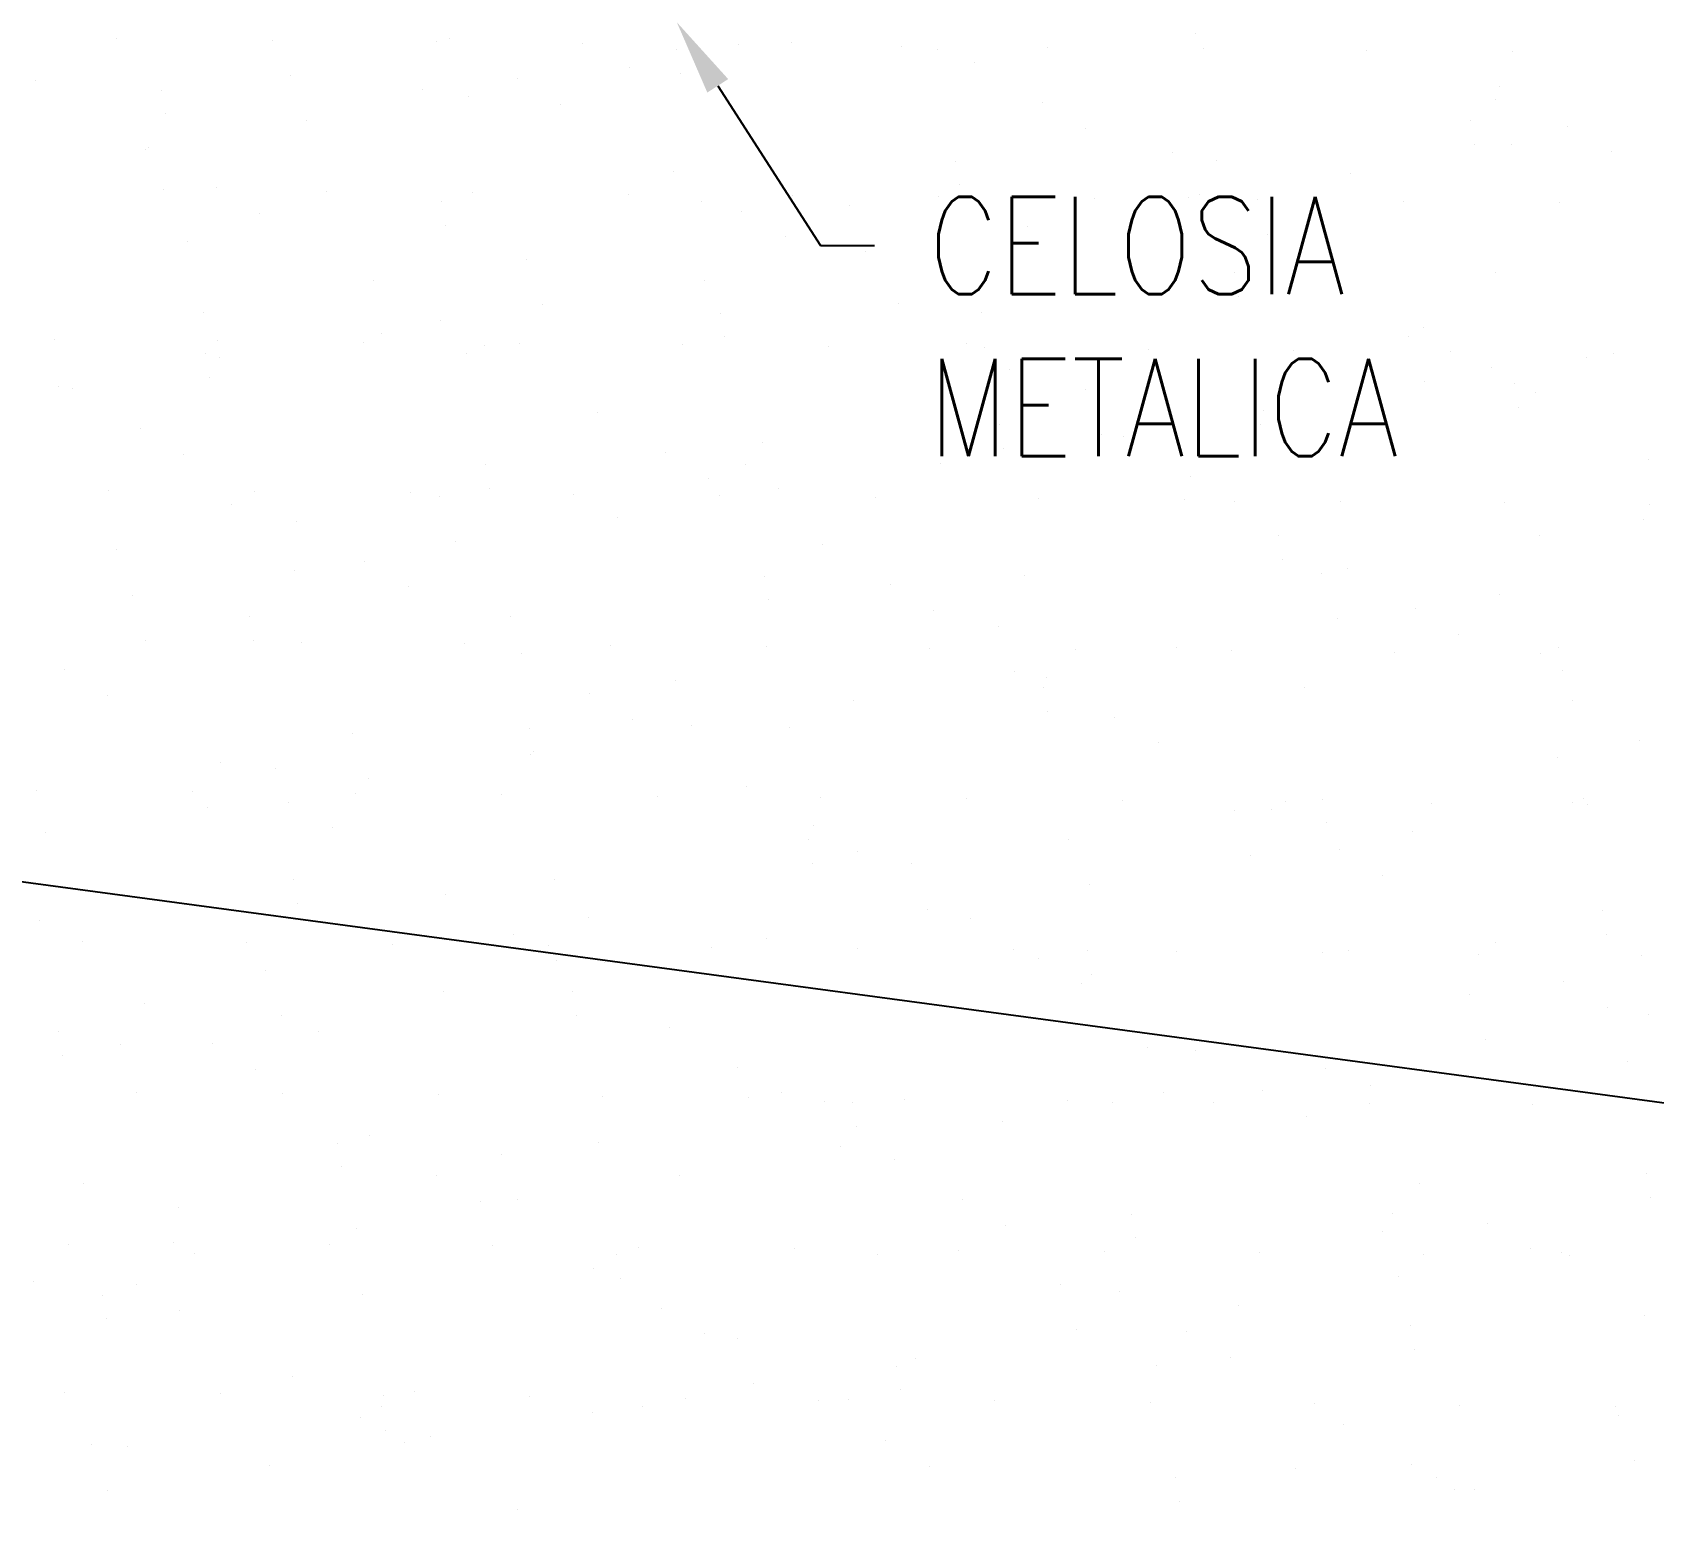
# Model space of a CAD drawing. Header units: millimetres. Extents: x -3 to 53, y -269 to 39.
# Drawn here: x 10.499 to 12, y 20.831 to 22.199 of the extents above; entities that cross this region are included whole.
import ezdxf
from ezdxf import colors
from ezdxf.entities.mleader import LeaderData, LeaderLine
from ezdxf.enums import TextEntityAlignment as Align
from ezdxf.math import Vec2, Vec3
from ezdxf.xclip import XClip

# ---------------------------------------------------------------- set-up
doc = ezdxf.new("R2010")
doc.units = ezdxf.units.MM
doc.header["$LTSCALE"] = 15
doc.header["$XCLIPFRAME"] = 2
doc.linetypes.add('ACAD_ISO07W100', pattern=[3, 0, -3])
doc.linetypes.add('HIDDEN2', pattern=[0.1875, 0.125, -0.0625])
doc.layers.get('0').update_dxf_attribs({"color": 250})
for name, color, linetype in [('A-PROYECCIONES', 250, 'HIDDEN2'), ('A-TEXTO-INDICACIONES', 250, 'Continuous'), ('DLP_VERDE', 250, 'Continuous')]:
    doc.layers.add(name, color=color, linetype=linetype)
doc.styles.add('R80', font='ARIALN.TTF', dxfattribs={"height": 2.03})
doc.styles.add('TXT_COTAS', font='romans.shx', dxfattribs={"width": 0.8})

# ---------------------------------------------------------------- blocks, each defined once
blk = doc.blocks.new('A$C9f73720c')
at = {"layer": 'A-PROYECCIONES'}
blk.add_line((51.8921, 84.3407, 0), (70.8171, 125.5768, 0), dxfattribs=at)
at = {"layer": 'DLP_VERDE', "linetype": 'Continuous'}
for p, q in [((55.327, 93.9023), (55.327, 93.9023)), ((55.2926, 93.8708), (55.2926, 93.8708)), ((55.5062, 93.8495), (55.5062, 93.8495)), ((55.6098, 93.8519), (55.6098, 93.8519)), ((55.2117, 93.8418), (55.2117, 93.8418)), ((55.3579, 93.8425), (55.3579, 93.8425)), ((55.6497, 93.8413), (55.6497, 93.8413)), ((55.2389, 93.8215), (55.2389, 93.8215)), ((55.5021, 93.8247), (55.5021, 93.8247)), ((55.662, 93.8317), (55.662, 93.8317)), ((55.249, 93.8137), (55.249, 93.8137)), ((55.2934, 93.8156), (55.2934, 93.8156)), ((55.2615, 93.7859), (55.2615, 93.7859)), ((55.2835, 93.783), (55.2835, 93.783)), ((55.4025, 93.7673), (55.4025, 93.7673)), ((55.52, 93.7696), (55.52, 93.7696)), ((55.8565, 93.7685), (55.8565, 93.7685)), ((55.5065, 93.7536), (55.5065, 93.7536)), ((55.5286, 93.7507), (55.5286, 93.7507)), ((55.4856, 93.7381), (55.4856, 93.7381)), ((55.6475, 93.7351), (55.6475, 93.7351)), ((55.171, 93.7129), (55.171, 93.7129)), ((55.6091, 93.7124), (55.6091, 93.7124)), ((55.7515, 93.7214), (55.7515, 93.7214)), ((55.7736, 93.7185), (55.7736, 93.7185)), ((55.8028, 93.7192), (55.8028, 93.7192)), ((55.3145, 93.7047), (55.3145, 93.7047)), ((55.4608, 93.7054), (55.4608, 93.7054)), ((55.7525, 93.7042), (55.7525, 93.7042)), ((55.8926, 93.7028), (55.8926, 93.7028)), ((55.8988, 93.7049), (55.8988, 93.7049)), ((56.0471, 93.7119), (56.0471, 93.7119)), ((56.1016, 93.7016), (56.1016, 93.7016)), ((55.4318, 93.6888), (55.4318, 93.6888)), ((55.6886, 93.6836), (55.6886, 93.6836)), ((55.8485, 93.6906), (55.8485, 93.6906)), ((55.8929, 93.6925), (55.8929, 93.6925)), ((55.9966, 93.6891), (55.9966, 93.6891)), ((56.0186, 93.6862), (56.0186, 93.6862)), ((55.4355, 93.6725), (55.4355, 93.6725)), ((55.4799, 93.6745), (55.4799, 93.6745)), ((56.0839, 93.6673), (56.0839, 93.6673)), ((56.1376, 93.6706), (56.1376, 93.6706)), ((55.2756, 93.6655), (55.2756, 93.6655)), ((56.2416, 93.6569), (56.2416, 93.6569)), ((56.2636, 93.654), (56.2636, 93.654)), ((55.713, 93.6369), (55.713, 93.6369)), ((56.0495, 93.6358), (56.0495, 93.6358)), ((56.3667, 93.6169), (56.3667, 93.6169)), ((55.3421, 93.6066), (55.3421, 93.6066)), ((55.6786, 93.6054), (55.6786, 93.6054)), ((55.9958, 93.5865), (55.9958, 93.5865)), ((55.1094, 93.5658), (55.1094, 93.5658)), ((55.1256, 93.5688), (55.1256, 93.5688)), ((55.2739, 93.5758), (55.2739, 93.5758)), ((55.3076, 93.575), (55.3076, 93.575)), ((55.4173, 93.5676), (55.4173, 93.5676)), ((55.5636, 93.5683), (55.5636, 93.5683)), ((55.7119, 93.5753), (55.7119, 93.5753)), ((55.8554, 93.5671), (55.8554, 93.5671)), ((56.0017, 93.5677), (56.0017, 93.5677)), ((56.1499, 93.5748), (56.1499, 93.5748)), ((56.2934, 93.5665), (56.2934, 93.5665)), ((56.4397, 93.5672), (56.4397, 93.5672)), ((56.448, 93.5674), (56.448, 93.5674)), ((56.4924, 93.5693), (56.4924, 93.5693)), ((55.2284, 93.5501), (55.2284, 93.5501)), ((55.6248, 93.5561), (55.6248, 93.5561)), ((56.035, 93.5494), (56.035, 93.5494)), ((56.0794, 93.5513), (56.0794, 93.5513)), ((56.2881, 93.5604), (56.2881, 93.5604)), ((55.3324, 93.5364), (55.3324, 93.5364)), ((55.3544, 93.5335), (55.3544, 93.5335)), ((55.6664, 93.5333), (55.6664, 93.5333)), ((55.8751, 93.5424), (55.8751, 93.5424)), ((56.2769, 93.5346), (56.2769, 93.5346)), ((55.2539, 93.5258), (55.2539, 93.5258)), ((55.4621, 93.5244), (55.4621, 93.5244)), ((55.4734, 93.5179), (55.4734, 93.5179)), ((55.622, 93.5313), (55.622, 93.5313)), ((55.209, 93.5133), (55.209, 93.5133)), ((55.2534, 93.5153), (55.2534, 93.5153)), ((55.5774, 93.5042), (55.5774, 93.5042)), ((55.906, 93.5042), (55.906, 93.5042)), ((56.2425, 93.5031), (56.2425, 93.5031)), ((55.5994, 93.5013), (55.5994, 93.5013)), ((55.535, 93.4739), (55.535, 93.4739)), ((55.7184, 93.4856), (55.7184, 93.4856)), ((55.8224, 93.4719), (55.8224, 93.4719)), ((55.8715, 93.4727), (55.8715, 93.4727)), ((55.8444, 93.469), (55.8444, 93.469)), ((55.1641, 93.4435), (55.1641, 93.4435)), ((55.5006, 93.4423), (55.5006, 93.4423)), ((55.9634, 93.4534), (55.9634, 93.4534)), ((56.1887, 93.4538), (56.1887, 93.4538)), ((55.0822, 93.431), (55.0822, 93.431)), ((55.2284, 93.4317), (55.2284, 93.4317)), ((55.3767, 93.4387), (55.3767, 93.4387)), ((55.5202, 93.4305), (55.5202, 93.4305)), ((55.6665, 93.4312), (55.6665, 93.4312)), ((55.8147, 93.4382), (55.8147, 93.4382)), ((55.9582, 93.43), (55.9582, 93.43)), ((56.0674, 93.4397), (56.0674, 93.4397)), ((56.0895, 93.4368), (56.0895, 93.4368)), ((56.1045, 93.4306), (56.1045, 93.4306)), ((56.2528, 93.4377), (56.2528, 93.4377)), ((56.3963, 93.4294), (56.3963, 93.4294)), ((55.1297, 93.412), (55.1297, 93.412)), ((55.8178, 93.4234), (55.8178, 93.4234)), ((56.2085, 93.4211), (56.2085, 93.4211)), ((56.4746, 93.4193), (56.4746, 93.4193)), ((56.0616, 93.4012), (56.0616, 93.4012)), ((56.2215, 93.4082), (56.2215, 93.4082)), ((56.2659, 93.4101), (56.2659, 93.4101)), ((56.3125, 93.4074), (56.3125, 93.4074)), ((56.3345, 93.4045), (56.3345, 93.4045)), ((56.4699, 93.4019), (56.4699, 93.4019)), ((55.4469, 93.3931), (55.4469, 93.3931)), ((55.6486, 93.3832), (55.6486, 93.3832)), ((55.8085, 93.3902), (55.8085, 93.3902)), ((55.8529, 93.3921), (55.8529, 93.3921)), ((56.4535, 93.3888), (56.4535, 93.3888)), ((55.3955, 93.3721), (55.3955, 93.3721)), ((55.4399, 93.3741), (55.4399, 93.3741)), ((56.0989, 93.3715), (56.0989, 93.3715)), ((56.4355, 93.3704), (56.4355, 93.3704)), ((55.0759, 93.3627), (55.0759, 93.3627)), ((55.2356, 93.3652), (55.2356, 93.3652)), ((55.728, 93.3412), (55.728, 93.3412)), ((56.0645, 93.34), (56.0645, 93.34)), ((55.0542, 93.3329), (55.0542, 93.3329)), ((55.1582, 93.3192), (55.1582, 93.3192)), ((55.1802, 93.3163), (55.1802, 93.3163)), ((55.3571, 93.3108), (55.3571, 93.3108)), ((55.6936, 93.3096), (55.6936, 93.3096)), ((56.3817, 93.3211), (56.3817, 93.3211)), ((55.0415, 93.3022), (55.0415, 93.3022)), ((55.185, 93.2939), (55.185, 93.2939)), ((55.2992, 93.3007), (55.2992, 93.3007)), ((55.3313, 93.2946), (55.3313, 93.2946)), ((55.4796, 93.3016), (55.4796, 93.3016)), ((55.623, 93.2934), (55.623, 93.2934)), ((55.7693, 93.2941), (55.7693, 93.2941)), ((55.9176, 93.3011), (55.9176, 93.3011)), ((56.0611, 93.2929), (56.0611, 93.2929)), ((56.2073, 93.2935), (56.2073, 93.2935)), ((56.3556, 93.3006), (56.3556, 93.3006)), ((55.3227, 93.2793), (55.3227, 93.2793)), ((55.4032, 93.287), (55.4032, 93.287)), ((55.4253, 93.2841), (55.4253, 93.2841)), ((56.0108, 93.2907), (56.0108, 93.2907)), ((55.5442, 93.2684), (55.5442, 93.2684)), ((56.408, 93.267), (56.408, 93.267)), ((55.6398, 93.2604), (55.6398, 93.2604)), ((55.6483, 93.2547), (55.6483, 93.2547)), ((55.6703, 93.2518), (55.6703, 93.2518)), ((55.995, 93.249), (55.995, 93.249)), ((56.0394, 93.2509), (56.0394, 93.2509)), ((56.2481, 93.2601), (56.2481, 93.2601)), ((55.6264, 93.2329), (55.6264, 93.2329)), ((55.7893, 93.2362), (55.7893, 93.2362)), ((55.8351, 93.242), (55.8351, 93.242)), ((56.2919, 93.2388), (56.2919, 93.2388)), ((55.2689, 93.23), (55.2689, 93.23)), ((55.4221, 93.224), (55.4221, 93.224)), ((55.582, 93.231), (55.582, 93.231)), ((55.8933, 93.2225), (55.8933, 93.2225)), ((55.9153, 93.2196), (55.9153, 93.2196)), ((55.0091, 93.206), (55.0091, 93.206)), ((55.169, 93.2129), (55.169, 93.2129)), ((55.2134, 93.2149), (55.2134, 93.2149)), ((55.921, 93.2085), (55.921, 93.2085)), ((56.0343, 93.2039), (56.0343, 93.2039)), ((56.2575, 93.2073), (56.2575, 93.2073)), ((56.1383, 93.1902), (56.1383, 93.1902)), ((56.1603, 93.1873), (56.1603, 93.1873)), ((55.5501, 93.1781), (55.5501, 93.1781)), ((55.8866, 93.1769), (55.8866, 93.1769)), ((56.2793, 93.1716), (56.2793, 93.1716)), ((54.9961, 93.158), (54.9961, 93.158)), ((55.1444, 93.165), (55.1444, 93.165)), ((55.2878, 93.1568), (55.2878, 93.1568)), ((55.4341, 93.1575), (55.4341, 93.1575)), ((55.5824, 93.1645), (55.5824, 93.1645)), ((55.8721, 93.157), (55.8721, 93.157)), ((56.0204, 93.164), (56.0204, 93.164)), ((56.2038, 93.1581), (56.2038, 93.1581)), ((56.3833, 93.1579), (56.3833, 93.1579)), ((55.1791, 93.1477), (55.1791, 93.1477)), ((55.5156, 93.1466), (55.5156, 93.1466)), ((55.7259, 93.1563), (55.7259, 93.1563)), ((56.1639, 93.1558), (56.1639, 93.1558)), ((56.3102, 93.1564), (56.3102, 93.1564)), ((56.4054, 93.155), (56.4054, 93.155)), ((55.8328, 93.1277), (55.8328, 93.1277)), ((55.1447, 93.1162), (55.1447, 93.1162)), ((54.984, 93.102), (54.984, 93.102)), ((55.0061, 93.0991), (55.0061, 93.0991)), ((55.4619, 93.0973), (55.4619, 93.0973)), ((56.0216, 93.1008), (56.0216, 93.1008)), ((56.1815, 93.1078), (56.1815, 93.1078)), ((56.2259, 93.1098), (56.2259, 93.1098)), ((55.1251, 93.0835), (55.1251, 93.0835)), ((55.6086, 93.0828), (55.6086, 93.0828)), ((55.7685, 93.0898), (55.7685, 93.0898)), ((55.8129, 93.0917), (55.8129, 93.0917)), ((55.091, 93.067), (55.091, 93.067)), ((55.2291, 93.0698), (55.2291, 93.0698)), ((55.2511, 93.0669), (55.2511, 93.0669)), ((55.3555, 93.0718), (55.3555, 93.0718)), ((55.3999, 93.0737), (55.3999, 93.0737)), ((56.114, 93.0758), (56.114, 93.0758)), ((54.9869, 93.0557), (54.9869, 93.0557)), ((55.1956, 93.0648), (55.1956, 93.0648)), ((55.3701, 93.0512), (55.3701, 93.0512)), ((55.4741, 93.0375), (55.4741, 93.0375)), ((55.743, 93.0454), (55.743, 93.0454)), ((56.0795, 93.0442), (56.0795, 93.0442)), ((55.2472, 93.0279), (55.2472, 93.0279)), ((55.4961, 93.0346), (55.4961, 93.0346)), ((55.6852, 93.0274), (55.6852, 93.0274)), ((56.1233, 93.0269), (56.1233, 93.0269)), ((54.9526, 93.0202), (54.9526, 93.0202)), ((55.0989, 93.0209), (55.0989, 93.0209)), ((55.3721, 93.015), (55.3721, 93.015)), ((55.3907, 93.0197), (55.3907, 93.0197)), ((55.5369, 93.0204), (55.5369, 93.0204)), ((55.6151, 93.019), (55.6151, 93.019)), ((55.7086, 93.0139), (55.7086, 93.0139)), ((55.8287, 93.0192), (55.8287, 93.0192)), ((55.975, 93.0199), (55.975, 93.0199)), ((56.2667, 93.0187), (56.2667, 93.0187)), ((55.7191, 93.0053), (55.7191, 93.0053)), ((55.7412, 93.0024), (55.7412, 93.0024)), ((56.0258, 92.995), (56.0258, 92.995)), ((55.0012, 92.9847), (55.0012, 92.9847)), ((55.3377, 92.9835), (55.3377, 92.9835)), ((55.8601, 92.9867), (55.8601, 92.9867)), ((55.6549, 92.9646), (55.6549, 92.9646)), ((55.9641, 92.973), (55.9641, 92.973)), ((55.9862, 92.9701), (55.9862, 92.9701)), ((54.9668, 92.9531), (54.9668, 92.9531)), ((55.955, 92.9486), (55.955, 92.9486)), ((55.9994, 92.9506), (55.9994, 92.9506)), ((56.1052, 92.9544), (56.1052, 92.9544)), ((56.2081, 92.9597), (56.2081, 92.9597)), ((55.2839, 92.9343), (55.2839, 92.9343)), ((55.5864, 92.9325), (55.5864, 92.9325)), ((55.7951, 92.9416), (55.7951, 92.9416)), ((56.2092, 92.9407), (56.2092, 92.9407)), ((56.2312, 92.9378), (56.2312, 92.9378)), ((56.3069, 92.9431), (56.3069, 92.9431)), ((55.3821, 92.9236), (55.3821, 92.9236)), ((55.542, 92.9306), (55.542, 92.9306)), ((54.913, 92.9039), (54.913, 92.9039)), ((54.9691, 92.9056), (54.9691, 92.9056)), ((55.129, 92.9126), (55.129, 92.9126)), ((55.1734, 92.9145), (55.1734, 92.9145)), ((55.936, 92.9127), (55.936, 92.9127)), ((56.2725, 92.9115), (56.2725, 92.9115)), ((54.912, 92.8914), (54.912, 92.8914)), ((55.35, 92.8908), (55.35, 92.8908)), ((55.7881, 92.8903), (55.7881, 92.8903)), ((56.2261, 92.8898), (56.2261, 92.8898)), ((55.0555, 92.8831), (55.0555, 92.8831)), ((55.2017, 92.8838), (55.2017, 92.8838)), ((55.4935, 92.8826), (55.4935, 92.8826)), ((55.5651, 92.8823), (55.5651, 92.8823)), ((55.6398, 92.8833), (55.6398, 92.8833)), ((55.9016, 92.8812), (55.9016, 92.8812)), ((55.9315, 92.8821), (55.9315, 92.8821)), ((56.0778, 92.8828), (56.0778, 92.8828)), ((54.9509, 92.8663), (54.9509, 92.8663)), ((56.2188, 92.8623), (56.2188, 92.8623)), ((55.0549, 92.8526), (55.0549, 92.8526)), ((55.0769, 92.8497), (55.0769, 92.8497)), ((55.1941, 92.852), (55.1941, 92.852)), ((55.5307, 92.8508), (55.5307, 92.8508)), ((55.1959, 92.834), (55.1959, 92.834)), ((55.8478, 92.8319), (55.8478, 92.8319)), ((55.1597, 92.8204), (55.1597, 92.8204)), ((55.2999, 92.8203), (55.2999, 92.8203)), ((55.322, 92.8174), (55.322, 92.8174)), ((55.441, 92.8018), (55.441, 92.8018)), ((55.4769, 92.8016), (55.4769, 92.8016)), ((55.9816, 92.8005), (55.9816, 92.8005)), ((56.1415, 92.8074), (56.1415, 92.8074)), ((56.1859, 92.8094), (56.1859, 92.8094)), ((55.545, 92.7881), (55.545, 92.7881)), ((55.567, 92.7852), (55.567, 92.7852)), ((55.5686, 92.7824), (55.5686, 92.7824)), ((55.7285, 92.7894), (55.7285, 92.7894)), ((55.7729, 92.7914), (55.7729, 92.7914)), ((55.106, 92.7712), (55.106, 92.7712)), ((55.3155, 92.7714), (55.3155, 92.7714)), ((55.3599, 92.7733), (55.3599, 92.7733)), ((55.686, 92.7695), (55.686, 92.7695)), ((56.129, 92.78), (56.129, 92.78)), ((54.9025, 92.7534), (54.9025, 92.7534)), ((54.9469, 92.7553), (54.9469, 92.7553)), ((55.0148, 92.7543), (55.0148, 92.7543)), ((55.1556, 92.7644), (55.1556, 92.7644)), ((55.4529, 92.7537), (55.4529, 92.7537)), ((55.79, 92.7558), (55.79, 92.7558)), ((55.812, 92.7529), (55.812, 92.7529)), ((55.8909, 92.7532), (55.8909, 92.7532)), ((54.8666, 92.7472), (54.8666, 92.7472)), ((55.1583, 92.746), (55.1583, 92.746)), ((55.3046, 92.7467), (55.3046, 92.7467)), ((55.5963, 92.7455), (55.5963, 92.7455)), ((55.7426, 92.7462), (55.7426, 92.7462)), ((55.7581, 92.7496), (55.7581, 92.7496)), ((55.931, 92.7372), (55.931, 92.7372)), ((56.0344, 92.745), (56.0344, 92.745)), ((56.0946, 92.7485), (56.0946, 92.7485)), ((56.1807, 92.7456), (56.1807, 92.7456)), ((56.035, 92.7235), (56.035, 92.7235)), ((55.3871, 92.7193), (55.3871, 92.7193)), ((55.7236, 92.7181), (55.7236, 92.7181)), ((56.057, 92.7206), (56.057, 92.7206)), ((56.0408, 92.6992), (56.0408, 92.6992)), ((56.176, 92.705), (56.176, 92.705)), ((55.0162, 92.6889), (55.0162, 92.6889)), ((55.3527, 92.6877), (55.3527, 92.6877)), ((55.6699, 92.6689), (55.6699, 92.6689)), ((54.9818, 92.6574), (54.9818, 92.6574)), ((55.915, 92.6482), (55.915, 92.6482)), ((55.9594, 92.6502), (55.9594, 92.6502)), ((56.1681, 92.6593), (56.1681, 92.6593)), ((54.8807, 92.6354), (54.8807, 92.6354)), ((54.9028, 92.6325), (54.9028, 92.6325)), ((55.299, 92.6385), (55.299, 92.6385)), ((55.5464, 92.6322), (55.5464, 92.6322)), ((55.7551, 92.6413), (55.7551, 92.6413)), ((55.0218, 92.6168), (55.0218, 92.6168)), ((55.1177, 92.6172), (55.1177, 92.6172)), ((55.3421, 92.6232), (55.3421, 92.6232)), ((55.502, 92.6302), (55.502, 92.6302)), ((55.5557, 92.6166), (55.5557, 92.6166)), ((55.951, 92.6169), (55.951, 92.6169)), ((54.8231, 92.6095), (54.8231, 92.6095)), ((54.928, 92.6081), (54.928, 92.6081)), ((54.9292, 92.6052), (54.9292, 92.6052)), ((54.9694, 92.6101), (54.9694, 92.6101)), ((55.089, 92.6122), (55.089, 92.6122)), ((55.1258, 92.6031), (55.1258, 92.6031)), ((55.1334, 92.6141), (55.1334, 92.6141)), ((55.2611, 92.6089), (55.2611, 92.6089)), ((55.4074, 92.6096), (55.4074, 92.6096)), ((55.6992, 92.6084), (55.6992, 92.6084)), ((55.8455, 92.6091), (55.8455, 92.6091)), ((55.9937, 92.6161), (55.9937, 92.6161)), ((56.1372, 92.6079), (56.1372, 92.6079)), ((55.1478, 92.6002), (55.1478, 92.6002)), ((55.5801, 92.5866), (55.5801, 92.5866)), ((55.2668, 92.5846), (55.2668, 92.5846)), ((55.9166, 92.5854), (55.9166, 92.5854)), ((55.2092, 92.5562), (55.2092, 92.5562)), ((55.3708, 92.5709), (55.3708, 92.5709)), ((55.3928, 92.568), (55.3928, 92.568)), ((56.2338, 92.5665), (56.2338, 92.5665)), ((55.5118, 92.5523), (55.5118, 92.5523)), ((55.5457, 92.5551), (55.5457, 92.5551)), ((55.6158, 92.5386), (55.6158, 92.5386)), ((55.6379, 92.5357), (55.6379, 92.5357)), ((55.8629, 92.5362), (55.8629, 92.5362)), ((54.8382, 92.5258), (54.8382, 92.5258)), ((55.1748, 92.5247), (55.1748, 92.5247)), ((55.7568, 92.52), (55.7568, 92.52)), ((55.4919, 92.5058), (55.4919, 92.5058)), ((55.8609, 92.5063), (55.8609, 92.5063)), ((55.8829, 92.5034), (55.8829, 92.5034)), ((55.9416, 92.5001), (55.9416, 92.5001)), ((56.1015, 92.5071), (56.1015, 92.5071)), ((56.1459, 92.509), (56.1459, 92.509)), ((55.5286, 92.4821), (55.5286, 92.4821)), ((55.6885, 92.489), (55.6885, 92.489)), ((55.7329, 92.491), (55.7329, 92.491)), ((56.0019, 92.4878), (56.0019, 92.4878)), ((56.144, 92.4843), (56.144, 92.4843)), ((55.0722, 92.473), (55.0722, 92.473)), ((55.121, 92.4754), (55.121, 92.4754)), ((55.2205, 92.4801), (55.2205, 92.4801)), ((55.2755, 92.471), (55.2755, 92.471)), ((55.3199, 92.4729), (55.3199, 92.4729)), ((55.364, 92.4718), (55.364, 92.4718)), ((55.5103, 92.4725), (55.5103, 92.4725)), ((55.6585, 92.4795), (55.6585, 92.4795)), ((55.802, 92.4713), (55.802, 92.4713)), ((55.9483, 92.472), (55.9483, 92.472)), ((56.0966, 92.479), (56.0966, 92.479)), ((56.1059, 92.4741), (56.1059, 92.4741)), ((56.1279, 92.4712), (56.1279, 92.4712)), ((55.1157, 92.464), (55.1157, 92.464)), ((55.7731, 92.4539), (55.7731, 92.4539)), ((56.1096, 92.4527), (56.1096, 92.4527)), ((55.4021, 92.4235), (55.4021, 92.4235)), ((55.7387, 92.4224), (55.7387, 92.4224)), ((55.3677, 92.392), (55.3677, 92.392)), ((56.0558, 92.4035), (56.0558, 92.4035)), ((55.6849, 92.3731), (55.6849, 92.3731)), ((55.875, 92.3479), (55.875, 92.3479)), ((55.9194, 92.3498), (55.9194, 92.3498)), ((56.1281, 92.3589), (56.1281, 92.3589)), ((55.4668, 92.3347), (55.4668, 92.3347)), ((55.5064, 92.3318), (55.5064, 92.3318)), ((55.6131, 92.3354), (55.6131, 92.3354)), ((55.7151, 92.3409), (55.7151, 92.3409)), ((55.7614, 92.3424), (55.7614, 92.3424)), ((55.9049, 92.3342), (55.9049, 92.3342)), ((56.0511, 92.3349), (56.0511, 92.3349)), ((55.9661, 92.3212), (55.9661, 92.3212)), ((55.5827, 92.3028), (55.5827, 92.3028)), ((55.6867, 92.2891), (55.6867, 92.2891)), ((55.7087, 92.2862), (55.7087, 92.2862)), ((55.9316, 92.2897), (55.9316, 92.2897)), ((55.8277, 92.2706), (55.8277, 92.2706)), ((55.9317, 92.2569), (55.9317, 92.2569)), ((55.9538, 92.254), (55.9538, 92.254)), ((55.8779, 92.2404), (55.8779, 92.2404)), ((56.0727, 92.2383), (56.0727, 92.2383)), ((55.9016, 92.1997), (55.9016, 92.1997)), ((56.0077, 92.1971), (56.0077, 92.1971)), ((56.0615, 92.2067), (56.0615, 92.2067)), ((56.1059, 92.2086), (56.1059, 92.2086))]:
    blk.add_line(p, q, dxfattribs=at)
at = {"style": 'R80'}
for height, rotation, p in [(0.09, 0.009, (39.554, 141.0046, 0)), (0.09, 0.009, (45.7984, 139.3226, 0)), (0.09, 0.009, (50.4634, 135.3578, 0)), (0.09, 0.009, (41.9784, 129.0436, 0)), (0.09, 0.009, (37.8409, 128.6089, 0)), (0.09, 0.009, (35.483, 116.3582, 0)), (0.09, 0.009, (38.5607, 113.6321, 0)), (0.09, 0.009, (45.1292, 84.3757, 0)), (0.09, 0.009, (43.9111, 83.9335, 0)), (0.09, 0.009, (43.1485, 83.401, 0)), (0.09, 0.009, (28.0067, 80.1071, 0)), (0.09, 0.009, (44.3753, 79.9046, 0)), (0.09, 0.009, (55.151, 79.2173, 0)), (0.09, 0.009, (38.2608, 76.0049)), (0.09, 0.009, (39.0036, 75.5558)), (0.09, 0.009, (27.5137, 75.2133, 0)), (0.09, 0.009, (27.5137, 75.2133, 0)), (0.09, 0.009, (39.8519, 75.1543)), (0.09, 0.009, (25.3599, 70.2709, 0)), (0.09, 0.009, (32.1646, 69.192, 0)), (0.09, 0.009, (32.1646, 69.192, 0)), (0.09, 0.009, (26.9947, 68.6392, 0)), (0.09, 0.009, (59.8504, 67.3859, 0)), (0.09, 0.009, (24.839, 65.5107, 0)), (0.09, 0.009, (24.839, 65.5107, 0)), (0.09, 0.009, (33.5008, 60.261, 0)), (0.09, 0.009, (33.5008, 60.261, 0)), (0.09, 347.3908, (17.1069, 59.2726, 0)), (0.09, 0.009, (26.4708, 59.2035, 0)), (0.09, 0.009, (26.4708, 59.2035, 0)), (0.09, 0.009, (23.1216, 58.7685, 0)), (0.09, 0.009, (23.1216, 58.7685, 0)), (0.09, 0.009, (27.6632, 55.3959, 0)), (0.09, 0.009, (27.6632, 55.3959, 0)), (0.09, 0.009, (22.2239, 54.9818, 0)), (0.09, 0.009, (22.2239, 54.9818, 0)), (0.09, 0.009, (65.7174, 53.5803, 0)), (0.09, 0.009, (38.377, 51.7166, 0)), (0.09, 0.009, (38.377, 51.7166, 0)), (0.09, 0.009, (21.0294, 51.3767, 0)), (0.09, 0.009, (21.0294, 51.3767, 0)), (0.09, 0.009, (29.4091, 50.8876, 0)), (0.09, 0.009, (29.4091, 50.8876, 0)), (0.09, 0.009, (22.5184, 48.0808, 0)), (0.09, 0.009, (22.5184, 48.0808, 0)), (0.09, 0.009, (32.8305, 47.9478, 0)), (0.09, 0.009, (38.6414, 47.9238, 0)), (0.09, 1.5576, (45.5013, 47.0033, 0)), (0.09, 1.5576, (45.5013, 47.0033, 0)), (0.09, 1.5576, (42.9613, 45.8781, 0)), (0.09, 0.009, (31.2252, 43.4352, 0)), (0.09, 0.009, (31.2252, 43.4352, 0)), (0.09, 0.009, (24.8291, 43.3056, 0)), (0.09, 0.009, (24.8291, 43.3056, 0)), (0.09, 0.009, (28.8684, 42.6092, 0)), (0.09, 0.009, (28.8684, 42.6092, 0)), (0.09, 0.009, (46.0815, 42.4048, 0)), (0.09, 0.009, (19.0307, 42.0559, 0)), (0.09, 0.009, (19.0307, 42.0559, 0)), (0.09, 0.009, (70.9067, 41.0329, 0)), (0.09, 0.009, (22.7765, 38.7407, 0)), (0.09, 0.009, (22.7765, 38.7407, 0)), (0.09, 0.009, (17.8952, 37.4624, 0)), (0.09, 0.009, (17.8952, 37.4624, 0)), (0.09, 0.009, (25.8226, 33.2142, 0)), (0.09, 0.009, (21.5027, 31.2754, 0)), (0.1403, 0.009, (43.0178, 29.8778, 0)), (0.09, 0.009, (24.3978, 29.2659, 0)), (0.09, 0.009, (49.7565, 29.0287, 0)), (0.09, 0.009, (16.51, 28.4123, 0)), (0.09, 0.009, (16.51, 28.4123, 0)), (0.09, 0.009, (40.7946, 24.893, 0)), (0.09, 0.009, (18.1268, 23.6374, 0)), (0.09, 0.009, (20.346, 20.3291, 0)), (0.09, 0.009, (38.3365, 19.4632, 0)), (0.09, 0.009, (18.2869, 15.9828, 0)), (0.09, 0.009, (36.6694, 12.5977, 0)), (0.09, 337.7998, (24.7536, 11.2334, 0)), (0.09, 0.009, (33.5928, 10.3508, 0)), (0.09, 337.7998, (21.6109, 10.1247, 0)), (0.09, 337.7998, (16.5605, 9.5998, 0)), (0.09, 337.7998, (29.9414, 8.9534, 0)), (0.09, 337.7998, (31.6402, 7.9561, 0)), (0.09, 337.7998, (26.736, 7.7966, 0)), (0.09, 337.7998, (32.0288, 7.0232, 0)), (0.09, 0.009, (16.5347, 5.5678, 0)), (0.09, 0.009, (23.3239, 5.5763, 0)), (0.09, 0.009, (34.4718, 3.6379, 0))]:
    blk.add_attdef('N.P.T.+0.00', text='', height=height, rotation=rotation, dxfattribs=at).set_placement(p, align=Align.MIDDLE_CENTER)
for p in [(49.9263, 138.2431, 0), (56.6904, 136.252, 0), (60.5336, 135.5237, 0), (42.6322, 135.1839), (46.2516, 126.9171), (35.1548, 97.8545, 0), (31.2618, 93.9445, 0), (17.9393, 86.8861, 0), (34.7444, 85.6148, 0), (35.5048, 81.4636, 0), (34.6534, 76.9929, 0), (59.6668, 73.2509), (40.4113, 65.8421, 0), (43.5611, 65.2125, 0), (64.4681, 61.3857), (43.9111, 51.4927, 0), (32.9744, 51.0828, 0), (48.0327, 50.0735, 0), (69.3242, 50.0814, 0), (52.9599, 39.4701, 0), (74.4159, 35.7467, 0)]:
    blk.add_attdef('N.P.T.+0.00', text='', height=0.2109, dxfattribs=at).set_placement(p, align=Align.MIDDLE_CENTER)

msp = doc.modelspace()

# ---------------------------------------------------------------- block references
at = {"linetype": 'ACAD_ISO07W100', "ltscale": 5}
ref = msp.add_blockref('A$C9f73720c', (-94.0043, 47.5864), dxfattribs=dict(at, rotation=286.9770955472961))
XClip(ref).set_block_clipping_path([(53.9739667831, 80.2683385944), (69.3730303047, 130.7085147865), (51.0595701083, 136.2994971771), (35.6605065867, 85.8593209849)])

# ---------------------------------------------------------------- next in the draw order: leaders
at = {"layer": 'A-TEXTO-INDICACIONES'}
ml = msp.add_multileader_mtext('Standard', dxfattribs=at)
ml.set_content('\\pxsm1,t16;CELOSIA\\PMETALICA', color=256, style='TXT_COTAS')
ml.set_leader_properties(color=256)
ml.build(insert=Vec2(0, 0))
ml.multileader.update_dxf_attribs({"dogleg_length": 0.05, "arrow_head_size": 0.07})
ctx = ml.context
ctx.base_point, ctx.char_height, ctx.arrow_head_size, ctx.landing_gap_size, ctx.plane_origin = Vec3(11.2787, 22.002), 0.09, 0.07, 0.05, Vec3(10.9608, 21.442)
notes = []
notes.append((ctx, [(0, (1, 1, 0), (11.2287, 22.002), (1, 0), 0.05, [(0, [(11.0956, 22.2088)], 0, [])])]))
ctx.mtext.insert, ctx.mtext.width, ctx.mtext.defined_height, ctx.mtext.flow_direction = Vec3(11.3287, 22.047), 1.024058, 0.5146, 5
for ctx, leaders in notes:
    for number, flags, end, landing, length, lines in leaders:
        leader = LeaderData()
        leader.index, (leader.has_last_leader_line, leader.has_dogleg_vector, leader.attachment_direction) = number, flags
        leader.last_leader_point, leader.dogleg_vector, leader.dogleg_length = Vec3(end), Vec3(landing), length
        for number, points, colour, breaks in lines:
            line = LeaderLine()
            line.index, line.vertices, line.color, line.breaks = number, Vec3.list(points), colors.encode_raw_color(colour), breaks
            leader.lines.append(line)
        ctx.leaders.append(leader)

doc.saveas('drawing.dxf')
